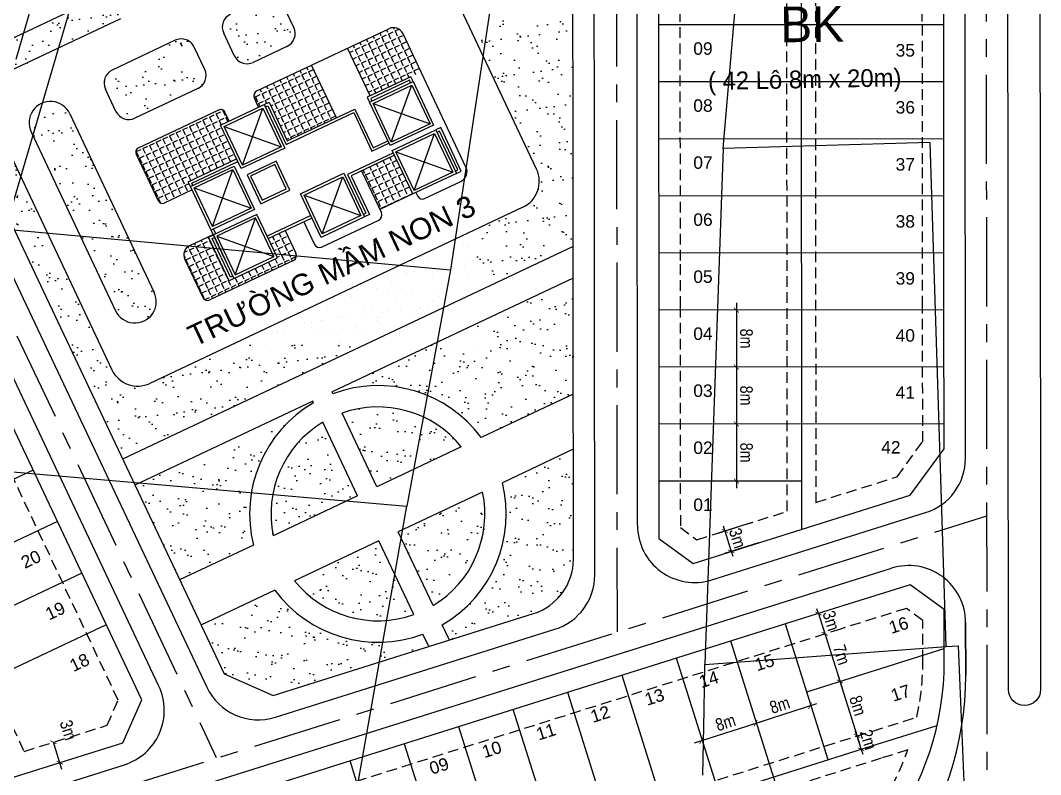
# Model space of a CAD drawing. Extents: x 597165 to 598689, y 1181586 to 1183364.
# Drawn here: x 597962.5 to 598105.5, y 1182202.1 to 1182307.9 of the extents above; entities that cross this region are included whole.
import ezdxf
from ezdxf.enums import TextEntityAlignment as Align

# ---------------------------------------------------------------- set-up
doc = ezdxf.new("R2010")
doc.units = 0
doc.header["$MEASUREMENT"] = 0
doc.linetypes.add('CENTER', pattern=[2, 1.25, -0.25, 0.25, -0.25])
doc.linetypes.add('DASHED', pattern=[0.75, 0.5, -0.25])
doc.layers.get('0').update_dxf_attribs({"linetype": 'CONTINUOUS'})
doc.layers.get('DEFPOINTS').update_dxf_attribs({"color": 8, "linetype": 'CONTINUOUS'})
for name, color, linetype in [('CGXD', 3, 'CONTINUOUS'), ('DIM-T', 7, 'CONTINUOUS'), ('DTEXT', 7, 'CONTINUOUS'), ('DTEXT-TENLO', 4, 'CONTINUOUS'), ('GT-QLO50-L', 4, 'CONTINUOUS'), ('HA-CAY-XANH-KO', 3, 'CONTINUOUS'), ('HA-SAN', 41, 'CONTINUOUS'), ('NEN-HT', 8, 'CONTINUOUS'), ('NET-02', 2, 'CONTINUOUS'), ('NET-03', 3, 'CONTINUOUS'), ('NET-LE-CO', 3, 'CONTINUOUS'), ('NET-LENGOAI', 4, 'CONTINUOUS'), ('NET-LETRONG', 5, 'CONTINUOUS'), ('NET-PLO', 2, 'CONTINUOUS'), ('NET-TIM', 2, 'CENTER'), ('TEXT-SOLO', 7, 'CONTINUOUS')]:
    doc.layers.add(name, color=color, linetype=linetype)
doc.styles.add('AVO', font='VHELVEN.TTF')
doc.styles.add('STYLE1', font='VHELVEI.TTF')
doc.styles.add('VHEL-C-R', font='VHELVCN.TTF')
doc.styles.add('VHEL-R', font='VHELVEN.TTF')
doc.styles.add('VTIMES-R', font='VAPTIMN.TTF')
doc.dimstyles.new('TL1000', dxfattribs={"dimscale": 0, "dimtxt": 2, "dimasz": 0.7, "dimexe": 1, "dimexo": 1, "dimgap": 0.5, "dimtad": 1, "dimdec": 1, "dimzin": 12, "dimtxsty": 'VHEL-C-R', "dimblk1": 'ARCHTICK', "dimblk2": 'ARCHTICK', "dimsah": 1, "dimcen": -0.09, "dimdle": 1, "dimclrd": 256, "dimclre": 256, "dimclrt": 256, "dimazin": 3, "dimtfac": 0.005, "dimtdec": 1, "dimtix": 1, "dimtmove": 0, "dimatfit": 3, "dimtolj": 1, "dimtzin": 0})
pattern_1 = [(25.2825, (598016.5582, 1182293.5138), (0.440428, -0.93247), [0.75, -0.28125]), (295.2825, (598016.5582, 1182293.5138), (-0.93247, -0.440428), [0.75, -0.28125])]
pattern_2 = [(37.26582263, (0, 0), (-0.11023521, 3.854130278), [0, -3.04, 0, -3.4, 0, -3.25]), (7.26582263, (0, 0), (3.562592942, 5.629778284), [0, -1.64, 0, -2.74, 0, -1.05]), (327.26582263, (-2.46, 0.01), (6.228277961, -0.014137947), [0, -1, 0, -3.6, 0, -4.7]), (317.26582263, (-2.46, 0.01), (6.019377384, 1.73076346), [0, -0.5, 0, -2.36, 0, -2.7])]

# ---------------------------------------------------------------- blocks, each defined once
blk = doc.blocks.new('_ARCHTICK')
at = {"color": 0, "linetype": 'BYBLOCK', "const_width": 0.15}
blk.add_lwpolyline([(-0.5, -0.5), (0.5, 0.5)], dxfattribs=at)
blk = doc.blocks.new('*D1397')
at = {"linetype": 'BYBLOCK'}
for p, q in [((598074.39, 1182224.73), (598074.18, 1182225.4)), ((598074.39, 1182224.73), (598075.29, 1182221.9)), ((598075.29, 1182221.9), (598075.5, 1182221.23)), ((598076.23, 1182222.19), (598076.24, 1182222.2))]:
    blk.add_line(p, q, dxfattribs=at)
at = {"layer": 'DEFPOINTS', "color": 0, "linetype": 'BYBLOCK'}
for p in [(598074.39, 1182224.73), (598075.27, 1182221.89), (598075.29, 1182221.9)]:
    blk.add_point(p, dxfattribs=at)
at = {"linetype": 'BYBLOCK', "xscale": 0.7, "yscale": 0.7, "zscale": 0.7}
for p, rotation in [((598074.39, 1182224.73), 287.4736130824901), ((598075.29, 1182221.9), 107.4736130824901)]:
    blk.add_blockref('_ARCHTICK', p, dxfattribs=dict(at, rotation=rotation))
at = {"linetype": 'BYBLOCK', "insert": (598076.17, 1182223.73), "char_height": 1.75, "attachment_point": 5, "rotation": 287.4736, "style": 'VHEL-C-R'}
blk.add_mtext('\\A1;3m', dxfattribs=at)
blk = doc.blocks.new('*D1396')
at = {"linetype": 'BYBLOCK'}
for p, q in [((598074.99, 1182222.85), (598077.69, 1182214.25)), ((598076.23, 1182222.19), (598076.24, 1182222.2))]:
    blk.add_line(p, q, dxfattribs=at)
at = {"layer": 'DEFPOINTS', "color": 0, "linetype": 'BYBLOCK'}
for p in [(598075.27, 1182221.89), (598077.39, 1182215.21), (598077.39, 1182215.21)]:
    blk.add_point(p, dxfattribs=at)
at = {"linetype": 'BYBLOCK', "xscale": 0.7, "yscale": 0.7, "zscale": 0.7}
for p, rotation in [((598075.29, 1182221.9), 107.4736130824901), ((598077.39, 1182215.21), 287.4736130824901)]:
    blk.add_blockref('_ARCHTICK', p, dxfattribs=dict(at, rotation=rotation))
at = {"linetype": 'BYBLOCK', "insert": (598077.65, 1182218.96), "char_height": 1.75, "attachment_point": 5, "rotation": 287.4736, "style": 'VHEL-C-R'}
blk.add_mtext('\\A1;7m', dxfattribs=at)
blk = doc.blocks.new('*D1395')
at = {"linetype": 'BYBLOCK'}
for p, q in [((598077.09, 1182216.16), (598080.09, 1182206.64)), ((598080.72, 1182207.88), (598080.74, 1182207.89))]:
    blk.add_line(p, q, dxfattribs=at)
at = {"layer": 'DEFPOINTS', "color": 0, "linetype": 'BYBLOCK'}
for p in [(598077.39, 1182215.21), (598079.77, 1182207.58), (598079.79, 1182207.59)]:
    blk.add_point(p, dxfattribs=at)
at = {"linetype": 'BYBLOCK', "xscale": 0.7, "yscale": 0.7, "zscale": 0.7}
for p, rotation in [((598077.39, 1182215.21), 107.4736130824901), ((598079.79, 1182207.59), 287.4736130824901)]:
    blk.add_blockref('_ARCHTICK', p, dxfattribs=dict(at, rotation=rotation))
at = {"linetype": 'BYBLOCK', "insert": (598079.92, 1182211.82), "char_height": 1.75, "attachment_point": 5, "rotation": 287.4736, "style": 'VHEL-C-R'}
blk.add_mtext('\\A1;8m', dxfattribs=at)
blk = doc.blocks.new('*D1394')
at = {"linetype": 'BYBLOCK'}
for p, q in [((598079.79, 1182207.59), (598079.58, 1182208.26)), ((598079.79, 1182207.59), (598080.39, 1182205.68)), ((598080.72, 1182207.88), (598080.74, 1182207.89)), ((598080.39, 1182205.68), (598080.6, 1182205.01))]:
    blk.add_line(p, q, dxfattribs=at)
at = {"layer": 'DEFPOINTS', "color": 0, "linetype": 'BYBLOCK'}
for p in [(598079.77, 1182207.58), (598080.39, 1182205.68), (598080.39, 1182205.68)]:
    blk.add_point(p, dxfattribs=at)
at = {"linetype": 'BYBLOCK', "xscale": 0.7, "yscale": 0.7, "zscale": 0.7}
for p, rotation in [((598079.79, 1182207.59), 287.4736130824901), ((598080.39, 1182205.68), 107.4736130824901)]:
    blk.add_blockref('_ARCHTICK', p, dxfattribs=dict(at, rotation=rotation))
at = {"linetype": 'BYBLOCK', "insert": (598081.4, 1182207.05), "char_height": 1.75, "attachment_point": 5, "rotation": 287.4736, "style": 'VHEL-C-R'}
blk.add_mtext('\\A1;2m', dxfattribs=at)
blk = doc.blocks.new('*D1393')
at = {"linetype": 'BYBLOCK'}
blk.add_line((598057.01, 1182206.59), (598066.53, 1182209.65), dxfattribs=at)
at = {"layer": 'DEFPOINTS', "color": 0, "linetype": 'BYBLOCK'}
for p in [(598065.58, 1182209.35), (598065.58, 1182209.35), (598057.96, 1182206.9)]:
    blk.add_point(p, dxfattribs=at)
at = {"linetype": 'BYBLOCK', "xscale": 0.7, "yscale": 0.7, "zscale": 0.7}
for p, rotation in [((598065.58, 1182209.35), 17.80141668239515), ((598057.96, 1182206.9), 197.8014166823951)]:
    blk.add_blockref('_ARCHTICK', p, dxfattribs=dict(at, rotation=rotation))
at = {"linetype": 'BYBLOCK', "insert": (598061.35, 1182209.45), "char_height": 1.75, "attachment_point": 5, "rotation": 17.8014, "style": 'VHEL-C-R'}
blk.add_mtext('\\A1;8m', dxfattribs=at)
blk = doc.blocks.new('*D1392')
at = {"linetype": 'BYBLOCK'}
blk.add_line((598064.63, 1182209.04), (598074.15, 1182212.1), dxfattribs=at)
at = {"layer": 'DEFPOINTS', "color": 0, "linetype": 'BYBLOCK'}
for p in [(598073.2, 1182211.79), (598073.2, 1182211.79), (598065.58, 1182209.35)]:
    blk.add_point(p, dxfattribs=at)
at = {"linetype": 'BYBLOCK', "xscale": 0.7, "yscale": 0.7, "zscale": 0.7}
for p, rotation in [((598073.2, 1182211.79), 17.80141668239515), ((598065.58, 1182209.35), 197.8014166823951)]:
    blk.add_blockref('_ARCHTICK', p, dxfattribs=dict(at, rotation=rotation))
at = {"linetype": 'BYBLOCK', "insert": (598068.96, 1182211.9), "char_height": 1.75, "attachment_point": 5, "rotation": 17.8014, "style": 'VHEL-C-R'}
blk.add_mtext('\\A1;8m', dxfattribs=at)
blk = doc.blocks.new('*D1317')
at = {"linetype": 'BYBLOCK'}
for p, q in [((597968.01, 1182206.97), (597968.05, 1182206.98)), ((597968.29, 1182202.87), (597967.1, 1182206.68)), ((597968.91, 1182204.11), (597968.95, 1182204.12))]:
    blk.add_line(p, q, dxfattribs=at)
at = {"layer": 'DEFPOINTS', "color": 0, "linetype": 'BYBLOCK'}
for p in [(597967.06, 1182206.67), (597967.1, 1182206.68), (597967.96, 1182203.81)]:
    blk.add_point(p, dxfattribs=at)
at = {"linetype": 'BYBLOCK', "xscale": 0.7, "yscale": 0.7, "zscale": 0.7}
for p, rotation in [((597967.1, 1182206.68), 107.4263330600264), ((597967.99, 1182203.82), 287.4263330600264)]:
    blk.add_blockref('_ARCHTICK', p, dxfattribs=dict(at, rotation=rotation))
at = {"linetype": 'BYBLOCK', "insert": (597969.19, 1182208.39), "char_height": 1.75, "attachment_point": 5, "rotation": 287.4263, "style": 'VHEL-C-R'}
blk.add_mtext('\\A1;3m', dxfattribs=at)
blk = doc.blocks.new('*D1234')
at = {"linetype": 'BYBLOCK'}
blk.add_line((598062.88, 1182268.32), (598062.89, 1182258.32), dxfattribs=at)
at = {"layer": 'DEFPOINTS', "color": 0, "linetype": 'BYBLOCK'}
for p in [(598062.88, 1182267.32), (598062.89, 1182259.32), (598062.89, 1182259.32)]:
    blk.add_point(p, dxfattribs=at)
at = {"linetype": 'BYBLOCK', "xscale": 0.7, "yscale": 0.7, "zscale": 0.7}
for p, rotation in [((598062.88, 1182267.32), 90.05370803980574), ((598062.89, 1182259.32), 270.0537080398057)]:
    blk.add_blockref('_ARCHTICK', p, dxfattribs=dict(at, rotation=rotation))
at = {"linetype": 'BYBLOCK', "insert": (598064.28, 1182263.32), "char_height": 1.75, "attachment_point": 5, "rotation": 270.0537, "style": 'VHEL-C-R'}
blk.add_mtext('\\A1;8m', dxfattribs=at)
blk = doc.blocks.new('*D1233')
at = {"linetype": 'BYBLOCK'}
blk.add_line((598062.88, 1182260.32), (598062.89, 1182250.32), dxfattribs=at)
at = {"layer": 'DEFPOINTS', "color": 0, "linetype": 'BYBLOCK'}
for p in [(598062.89, 1182259.32), (598062.89, 1182251.32), (598062.89, 1182251.32)]:
    blk.add_point(p, dxfattribs=at)
at = {"linetype": 'BYBLOCK', "xscale": 0.7, "yscale": 0.7, "zscale": 0.7}
for p, rotation in [((598062.89, 1182259.32), 90.05370803980588), ((598062.89, 1182251.32), 270.0537080398059)]:
    blk.add_blockref('_ARCHTICK', p, dxfattribs=dict(at, rotation=rotation))
at = {"linetype": 'BYBLOCK', "insert": (598064.28, 1182255.32), "char_height": 1.75, "attachment_point": 5, "rotation": 270.0537, "style": 'VHEL-C-R'}
blk.add_mtext('\\A1;8m', dxfattribs=at)
blk = doc.blocks.new('*D1232')
at = {"linetype": 'BYBLOCK'}
blk.add_line((598062.89, 1182252.32), (598062.9, 1182242.32), dxfattribs=at)
at = {"layer": 'DEFPOINTS', "color": 0, "linetype": 'BYBLOCK'}
for p in [(598062.89, 1182251.32), (598062.9, 1182243.32), (598062.9, 1182243.32)]:
    blk.add_point(p, dxfattribs=at)
at = {"linetype": 'BYBLOCK', "xscale": 0.7, "yscale": 0.7, "zscale": 0.7}
for p, rotation in [((598062.89, 1182251.32), 90.05370803980588), ((598062.9, 1182243.32), 270.0537080398059)]:
    blk.add_blockref('_ARCHTICK', p, dxfattribs=dict(at, rotation=rotation))
at = {"linetype": 'BYBLOCK', "insert": (598064.29, 1182247.32), "char_height": 1.75, "attachment_point": 5, "rotation": 270.0537, "style": 'VHEL-C-R'}
blk.add_mtext('\\A1;8m', dxfattribs=at)
blk = doc.blocks.new('*D1158')
at = {"linetype": 'BYBLOCK'}
for p, q in [((598065.08, 1182237.53), (598060.31, 1182236.02)), ((598061.26, 1182236.33), (598061.05, 1182236.99)), ((598061.26, 1182236.33), (598062.16, 1182233.46)), ((598065.98, 1182234.66), (598061.21, 1182233.16)), ((598062.16, 1182233.46), (598062.37, 1182232.8))]:
    blk.add_line(p, q, dxfattribs=at)
at = {"layer": 'DEFPOINTS', "color": 0, "linetype": 'BYBLOCK'}
for p in [(598066.03, 1182237.83), (598066.93, 1182234.96), (598062.16, 1182233.46)]:
    blk.add_point(p, dxfattribs=at)
at = {"linetype": 'BYBLOCK', "xscale": 0.7, "yscale": 0.7, "zscale": 0.7}
for p, rotation in [((598061.26, 1182236.33), 287.4736130798198), ((598062.16, 1182233.46), 107.4736130798198)]:
    blk.add_blockref('_ARCHTICK', p, dxfattribs=dict(at, rotation=rotation))
at = {"linetype": 'BYBLOCK', "insert": (598063.04, 1182235.31), "char_height": 1.75, "attachment_point": 5, "rotation": 287.4736, "style": 'VHEL-C-R'}
blk.add_mtext('\\A1;3m', dxfattribs=at)

msp = doc.modelspace()

# ---------------------------------------------------------------- hatches: boundary and pattern name
at = {"layer": 'HA-CAY-XANH-KO'}
h = msp.add_hatch(dxfattribs=at)
h.set_pattern_fill('AR-SAND', color=256, scale=2, angle=359.765823, style=0)
h.set_pattern_definition(pattern_2)
h.paths.add_polyline_path([(597953.3195, 1182296.1102), (597976.809, 1182246.3785), (598039.9838, 1182276.2175), (598039.968, 1182293.7557), (598039.95, 1182313.7182), (598039.932, 1182333.7557), (598039.9286, 1182337.5453), (598035.403, 1182340.4099), (597992.8685, 1182320.3199), (597994.5768, 1182316.703), (598016.0672, 1182326.8534), (598018.6297, 1182321.4282), (598012.4589, 1182318.5136, 0.41421356), (598011.5047, 1182315.851), (598012.9859, 1182312.715, 0.41421356), (598015.6485, 1182311.7607), (598021.8192, 1182314.6753), (598034.8588, 1182287.0681, -0.41421356), (598032.9503, 1182281.7429), (597980.626, 1182257.0289, -0.41421356), (597975.3009, 1182258.9374), (597958.2176, 1182295.1059, -0.41421356), (597960.1261, 1182300.4311), (597976.4926, 1182308.1614), (597974.7843, 1182311.7782), (597955.7051, 1182302.7667)])
h.paths.add_polyline_path([(598037.5308, 1182324.3653, -0.00568724), (598037.4496, 1182324.3071, -175.83234199)], flags=16)
h.paths.add_polyline_path([(598032.5626, 1182325.6392), (598032.5626, 1182330.2823), (598037.2056, 1182330.2823), (598037.2056, 1182325.6392)], flags=0)
h = msp.add_hatch(dxfattribs=at)
h.set_pattern_fill('AR-SAND', color=256, scale=2, angle=359.765823, style=0)
h.set_pattern_definition(pattern_2)
h.paths.add_polyline_path([(597975.3476, 1182300.985, 0.41421356), (597974.3933, 1182298.3224), (597975.8745, 1182295.1863, 0.41421356), (597978.5371, 1182294.2321), (597987.368, 1182298.4031, 0.41421356), (597988.3222, 1182301.0657), (597986.841, 1182304.2017, 0.41421356), (597984.1784, 1182305.156)])
h.paths.add_polyline_path([(597991.9306, 1182308.8175, 0.41421356), (597990.9763, 1182306.1549), (597992.4575, 1182303.0189, 0.41421356), (597995.1201, 1182302.0646), (597999.8564, 1182304.3017, 0.41421356), (598000.8107, 1182306.9643), (597999.3294, 1182310.1003, 0.41421356), (597996.6669, 1182311.0546)])
h = msp.add_hatch(dxfattribs=at)
h.set_pattern_fill('AR-SAND', color=256, scale=2, angle=359.765823, style=0)
h.set_pattern_definition(pattern_2)
h.paths.add_polyline_path([(597981.2385, 1182269.7811, -1), (597975.8132, 1182267.2186), (597963.9698, 1182292.2932, -0.00000583), (597963.9698, 1182292.2932, -0.99998391), (597969.3951, 1182294.8557)])
h = msp.add_hatch(dxfattribs=at)
h.set_pattern_fill('AR-SAND', color=256, scale=2, angle=359.765823, style=0)
h.set_pattern_definition([(242.5483, (597971.2955, 1182505.2794), (1.745706, -3.437875), [0, -3.04, 0, -3.4, 0, -3.25]), (212.5483, (597971.2955, 1182505.2794), (-0.81697, -6.61204), [0, -1.64, 0, -2.74, 0, -1.05]), (172.5483, (597973.524, 1182506.321), (-5.637727, -2.6472), [0, -1, 0, -3.6, 0, -4.7]), (162.5483, (597973.524, 1182506.321), (-4.70362, -4.13575), [0, -0.5, 0, -2.36, 0, -2.7])])
h.paths.add_polyline_path([(597984.8012, 1182229.4576), (597995.1511, 1182234.3461, -0.33463189), (598003.594, 1182254.3007), (598003.4761, 1182254.5503), (597978.5173, 1182242.7617)])
h.paths.add_polyline_path([(598027.0815, 1182249.4276), (598040.0026, 1182255.5306), (598039.9916, 1182267.7738), (598039.9878, 1182271.7957), (598006.1888, 1182255.8316), (598006.3067, 1182255.5819, -0.33463189)])
h.paths.add_polyline_path([(598012.4726, 1182242.5275), (598024.3051, 1182248.1162, 0.31898413), (598007.5933, 1182252.8579)])
h.paths.add_polyline_path([(597997.9275, 1182235.6574), (598009.76, 1182241.2462), (598004.8807, 1182251.5767, 0.31898413)])
h.paths.add_polyline_path([(598017.6289, 1182224.5863), (598012.7496, 1182234.9167), (598000.9171, 1182229.328, 0.31898413)])
h.paths.add_polyline_path([(598020.3415, 1182225.8675, 0.31898413), (598027.2947, 1182241.7867), (598015.4622, 1182236.198)])
h.paths.add_polyline_path([(598021.6282, 1182223.1435), (598022.6316, 1182221.019), (598034.4256, 1182224.7317, 0.32771023), (598040.0235, 1182232.3698), (598040.0096, 1182247.7923), (598030.0711, 1182243.0981, -0.33463189)])
h.paths.add_polyline_path([(597991.0323, 1182216.2651), (597997.937, 1182213.2454), (598019.7432, 1182220.1098), (598018.9155, 1182221.8623, -0.33463189), (597998.1407, 1182228.0166), (597987.7908, 1182223.1281)])
at = {"layer": 'HA-SAN', "ltscale": 0.5}
h = msp.add_hatch(dxfattribs=at)
h.set_pattern_fill('ANGLE,_O', color=256, scale=3.75, angle=25.282518)
h.set_pattern_definition(pattern_1)
h.paths.add_polyline_path([(598017.5104, 1182283.5954), (598012.8811, 1182281.4089), (598010.3186, 1182286.8341), (598014.9479, 1182289.0207)])
h.paths.add_polyline_path([(598014.128, 1182306.7847, -0.41421356), (598016.1249, 1182306.069), (598018.6501, 1182300.7227), (598017.2076, 1182300.0414), (598011.5207, 1182297.3553), (598008.355, 1182304.0579)])
h = msp.add_hatch(dxfattribs=at)
h.set_pattern_fill('ANGLE,_O', color=256, scale=3.75, angle=25.282518)
h.set_pattern_definition(pattern_1)
h.paths.add_polyline_path([(597999.8958, 1182291.0351), (597997.3333, 1182296.4604), (597996.6551, 1182296.1401), (597995.8796, 1182295.7738), (597995.2763, 1182297.0511, -0.41421356), (597995.6341, 1182298.0496), (598003.3091, 1182301.6746), (598006.7952, 1182294.2939)])
h = msp.add_hatch(dxfattribs=at)
h.set_pattern_fill('ANGLE,_O', color=256, scale=3.75, angle=25.282518)
h.set_pattern_definition([(25.2825, (598006.2357, 1182282.0026), (0.44043, -0.93247), [0.75, -0.28125]), (295.2825, (598006.2357, 1182282.0026), (-0.93247, -0.44043), [0.75, -0.28125])])
h.paths.add_polyline_path([(597986.0123, 1182285.3071), (597986.3326, 1182284.6289), (597986.551, 1182284.1666), (597982.62, 1182282.3099, -0.41958292), (597981.8166, 1182282.6061, 0.00457435), (597981.8212, 1182282.5961), (597978.6933, 1182289.2185, -0.41421356), (597978.9796, 1182290.0173), (597990.3422, 1182295.3842, -0.41958292), (597991.1456, 1182295.0879, 0.00457435), (597991.141, 1182295.0979), (597991.7443, 1182293.8206), (597990.5517, 1182293.2573), (597992.7939, 1182288.5102)])
h = msp.add_hatch(dxfattribs=at)
h.set_pattern_fill('ANGLE,_O', color=256, scale=3.75, angle=25.282518)
h.set_pattern_definition(pattern_1)
h.paths.add_polyline_path([(597985.5322, 1182274.388, -0.28902898), (597985.7261, 1182275.9767, -0.11179993), (597986.2479, 1182276.3849), (597989.5007, 1182277.9213), (597989.5357, 1182277.8473), (597988.8575, 1182277.527), (597991.7403, 1182271.4236), (597992.4185, 1182271.7439), (597998.5219, 1182274.6267), (597997.2407, 1182277.3393), (597999.6091, 1182278.458), (598001.112, 1182275.2759, -0.28902898), (598001.0151, 1182274.4816, -0.11179993), (598000.7542, 1182274.2774), (597989.0296, 1182268.7396, -0.41421356), (597988.0311, 1182269.0974)])

# ---------------------------------------------------------------- linework, layer by layer
at = {"layer": 'CGXD', "linetype": 'DASHED', "ltscale": 3}
msp.add_line((598086.8977, 1182205.6281), (598086.8977, 1182205.6281), dxfattribs=at)
for points in [[(598088.8835, 1182387.8179), (598088.8628, 1182407.739), (598088.855, 1182417.9276), (598087.1182, 1182419.0271), (598073.8608, 1182412.7653), (598074.0164, 1182240.3397), (598085.4062, 1182243.9252), (598089.0087, 1182248.8406), (598088.9916, 1182267.818), (598088.9736, 1182287.8179), (598088.9556, 1182307.7804), (598088.9376, 1182327.8179), (598088.9195, 1182347.8179), (598088.9015, 1182367.8179)], [(598069.8837, 1182387.3271), (598054.8837, 1182387.313), (598054.932, 1182333.7692), (598054.95, 1182313.7317), (598054.968, 1182293.7692), (598054.986, 1182273.7678), (598054.9916, 1182267.7874), (598055.0195, 1182236.7938), (598057.3428, 1182235.091), (598070.0175, 1182239.0809)], [(597923.9543, 1182323.1599), (597910.3911, 1182316.7536), (597962.991, 1182205.3897), (597974.643, 1182209.0577), (597976.1837, 1182212.5804)]]:
    msp.add_lwpolyline(points, close=True, dxfattribs=at)
for points in [[(598081.9962, 1182208.2553), (598088.1937, 1182210.2062, 0.05337348), (598089.0363, 1182218.1449), (598089.0313, 1182223.7742), (598086.7202, 1182225.468), (598077.4922, 1182222.5631), (598010.7054, 1182201.5391), (597977.2918, 1182191.0208), (597955.2472, 1182184.0813), (597953.7066, 1182180.5586), (597958.9237, 1182169.513), (597981.7958, 1182176.7129), (598015.2094, 1182187.2313)], [(598086.9081, 1182205.608), (598083.1973, 1182204.4398), (598016.4104, 1182183.4159), (597982.9969, 1182172.8975), (597960.648, 1182165.8623), (597965.6161, 1182155.344), (597970.4602, 1182153.2254), (597987.5009, 1182158.5897), (598020.9144, 1182169.108), (598062.7964, 1182182.2922, 0.23606798)]]:
    msp.add_lwpolyline(points, format="xyb", close=True, dxfattribs=at)
at = {"layer": 'GT-QLO50-L'}
msp.add_lwpolyline([(598105.4375, 1182327.8328), (598105.4556, 1182307.7953), (598105.4736, 1182287.8328), (598105.4916, 1182267.8328), (598105.5096, 1182247.8328), (598105.5276, 1182227.8328), (598105.54, 1182214.0825, -0.41421356), (598103.292, 1182211.8305), (598103.292, 1182211.8305, -0.41421356), (598101.04, 1182214.0785), (598101.0276, 1182227.8288), (598101.0096, 1182247.8288), (598100.9916, 1182267.8288), (598100.9736, 1182287.8288), (598100.9556, 1182307.7912), (598100.9375, 1182327.8287)], format="xyb", dxfattribs=at)
at = {"layer": 'HA-CAY-XANH-KO'}
for p, q in [((598039.9878, 1182271.7957), (598006.1888, 1182255.8316)), ((598006.3067, 1182255.5819), (598006.1888, 1182255.8316)), ((598040.0026, 1182255.5306), (598027.0815, 1182249.4276)), ((598003.4761, 1182254.5503), (597978.5173, 1182242.7617)), ((598003.594, 1182254.3007), (598003.4761, 1182254.5503)), ((598012.4726, 1182242.5275), (598007.5933, 1182252.8579)), ((598009.76, 1182241.2462), (598004.8807, 1182251.5767)), ((598024.3051, 1182248.1162), (598012.4726, 1182242.5275)), ((598040.0096, 1182247.7923), (598030.0711, 1182243.0981)), ((598009.76, 1182241.2462), (597997.9275, 1182235.6574)), ((598027.2947, 1182241.7867), (598015.4622, 1182236.198)), ((598020.3415, 1182225.8675), (598015.4622, 1182236.198)), ((597995.1511, 1182234.3461), (597984.8012, 1182229.4576)), ((598012.7496, 1182234.9167), (598000.9171, 1182229.328)), ((598017.6289, 1182224.5863), (598012.7496, 1182234.9167)), ((597998.1407, 1182228.0166), (597987.7908, 1182223.1281)), ((598022.6316, 1182221.019), (598021.6282, 1182223.1435)), ((598019.7432, 1182220.1098), (598018.9155, 1182221.8623))]:
    msp.add_line(p, q, dxfattribs=at)
for radius, start, end in [(18, 36.494789, 110.502325), (18, 120.062709, 194.070246), (15, 38.775916, 109.543347), (15, 121.021688, 191.789118), (18, 300.062709, 14.070246), (15, 301.021688, 11.789118), (15, 218.775916, 289.543347), (18, 216.494789, 290.502325)]:
    msp.add_arc((598012.6111, 1182238.7221), radius, start, end, dxfattribs=at)
at = {"layer": 'NEN-HT', "linetype": 'CONTINUOUS'}
for p, q in [((597960.37, 1182278.64), (598001.6, 1182419.2)), ((597970.35, 1182331.59), (597961.81, 1182302.47)), ((598061.03, 1182289.98), (598063.37, 1182317.23)), ((598029.2, 1182315.33), (598022.78, 1182272.94)), ((598061.03, 1182289.98), (598058.47, 1182217.59)), ((598090.06, 1182290.8), (598061.03, 1182289.98)), ((598092.32, 1182220.11), (598090.06, 1182290.8)), ((597960.37, 1182278.64), (598022.78, 1182272.94)), ((598022.78, 1182272.94), (598016.66, 1182239.78)), ((597951.28, 1182245.52), (598016.66, 1182239.78)), ((598004.5, 1182170.89), (598016.66, 1182239.78)), ((598058.47, 1182217.59), (598092.32, 1182220.11)), ((598092.32, 1182220.11), (598093.98, 1182220.23)), ((598093.98, 1182220.23), (598095.42, 1182186.36)), ((598058.38, 1182211.23), (598058.47, 1182217.59)), ((598058.19, 1182202.08), (598058.38, 1182211.23))]:
    msp.add_line(p, q, dxfattribs=at)
at = {"layer": 'NET-02', "ltscale": 0.5}
for p, q in [((598014.4862, 1182290.8762), (598017.349, 1182298.864)), ((598011.9237, 1182296.3015), (598019.9115, 1182293.4387)), ((598017.6893, 1182284.0946), (598020.5521, 1182292.0824)), ((598015.1268, 1182289.5199), (598023.1146, 1182286.6571))]:
    msp.add_line(p, q, dxfattribs=at)
at = {"layer": 'NET-02'}
for p, q in [((597993.6134, 1182287.6531), (597996.4762, 1182295.6409)), ((597991.0509, 1182293.0784), (597999.0387, 1182290.2156)), ((597989.3943, 1182279.0247), (597992.2571, 1182287.0125)), ((598004.8043, 1182278.0087), (598007.6671, 1182285.9965)), ((597986.8318, 1182284.45), (597994.8196, 1182281.5872)), ((598002.2418, 1182283.434), (598010.2296, 1182280.5712)), ((597992.5974, 1182272.2431), (597995.4602, 1182280.2309)), ((597990.0349, 1182277.6684), (597998.0227, 1182274.8056))]:
    msp.add_line(p, q, dxfattribs=at)
at = {"layer": 'NET-02', "ltscale": 0.5}
for points in [[(598017.5279, 1182299.3632), (598017.2076, 1182300.0414), (598011.1042, 1182297.1586), (598011.4245, 1182296.4804)], [(597996.6551, 1182296.1401), (597997.3333, 1182296.4604), (597999.8958, 1182291.0351), (598009.39, 1182295.5195), (598011.9525, 1182290.0942), (598013.987, 1182291.0551)], [(598023.6139, 1182286.4782), (598024.292, 1182286.7985), (598021.4092, 1182292.9019), (598020.731, 1182292.5816)], [(597986.3326, 1182284.6289), (597986.0123, 1182285.3071), (597992.7939, 1182288.5102)], [(598014.9479, 1182289.0207), (598008.8445, 1182286.1379), (598011.407, 1182280.7126), (598010.7288, 1182280.3923)], [(598003.3441, 1182280.2221), (597997.2407, 1182277.3393)], [(597991.1373, 1182274.4565), (597989.2154, 1182278.5255)], [(597992.4185, 1182271.7439), (597991.7403, 1182271.4236), (597988.8575, 1182277.527), (597989.5357, 1182277.8473)]]:
    msp.add_lwpolyline(points, dxfattribs=at)
for points in [[(598017.5279, 1182299.3632), (598020.4107, 1182293.2598), (598014.3073, 1182290.377), (598011.4245, 1182296.4804)], [(597996.6551, 1182296.1401), (597999.5379, 1182290.0367), (597993.4345, 1182287.1539), (597990.5517, 1182293.2573)], [(598020.731, 1182292.5816), (598023.6139, 1182286.4782), (598017.5104, 1182283.5954), (598014.6276, 1182289.6988)], [(597992.436, 1182287.5117), (597995.3188, 1182281.4083), (597989.2154, 1182278.5255), (597986.3326, 1182284.6289)], [(597994.7533, 1182286.1178), (597996.3548, 1182282.7271), (597999.7456, 1182284.3286), (597998.1441, 1182287.7194)], [(598007.846, 1182286.4957), (598010.7288, 1182280.3923), (598004.6254, 1182277.5095), (598001.7426, 1182283.6129)], [(597998.5219, 1182274.6267), (597995.6391, 1182280.7301), (597989.5357, 1182277.8473), (597992.4185, 1182271.7439)]]:
    msp.add_lwpolyline(points, close=True, dxfattribs=at)
at = {"layer": 'NET-03', "ltscale": 0.5}
for points in [[(598017.1889, 1182299.2031), (598017.0287, 1182299.5422), (598011.6034, 1182296.9797), (598011.7636, 1182296.6406)], [(597996.8153, 1182295.801), (597997.1544, 1182295.9612), (597999.7169, 1182290.5359), (598009.2111, 1182295.0203), (598011.7736, 1182289.595), (598014.1471, 1182290.7161)], [(598023.4537, 1182286.8173), (598023.7928, 1182286.9774), (598021.2303, 1182292.4027), (598020.8912, 1182292.2426)], [(598014.7878, 1182289.3598), (598008.3453, 1182286.3168), (598010.9077, 1182280.8915), (598010.5687, 1182280.7314)], [(597986.6717, 1182284.7891), (597986.5115, 1182285.1281), (597992.954, 1182288.1711)], [(598003.184, 1182280.5612), (597997.0805, 1182277.6784)], [(597989.8748, 1182278.0075), (597989.5545, 1182278.6856)], [(597992.2584, 1182272.0829), (597991.9193, 1182271.9228), (597989.3568, 1182277.3481), (597989.6959, 1182277.5082)]]:
    msp.add_lwpolyline(points, dxfattribs=at)
for points in [[(598017.349, 1182298.864), (598019.9115, 1182293.4387), (598014.4862, 1182290.8762), (598011.9237, 1182296.3015)], [(597996.4762, 1182295.6409), (597999.0387, 1182290.2156), (597993.6134, 1182287.6531), (597991.0509, 1182293.0784)], [(598020.5521, 1182292.0824), (598023.1146, 1182286.6571), (598017.6893, 1182284.0946), (598015.1268, 1182289.5199)], [(597992.2571, 1182287.0125), (597994.8196, 1182281.5872), (597989.3943, 1182279.0247), (597986.8318, 1182284.45)], [(597994.254, 1182286.2968), (597996.1759, 1182282.2278), (598000.2449, 1182284.1497), (597998.323, 1182288.2186)], [(598007.6671, 1182285.9965), (598010.2296, 1182280.5712), (598004.8043, 1182278.0087), (598002.2418, 1182283.434)], [(597998.0227, 1182274.8056), (597995.4602, 1182280.2309), (597990.0349, 1182277.6684), (597992.5974, 1182272.2431)]]:
    msp.add_lwpolyline(points, close=True, dxfattribs=at)
at = {"layer": 'NET-LE-CO'}
for p, q in [((598034.8588, 1182287.0681), (598021.8192, 1182314.6753)), ((598000.8107, 1182306.9643), (597999.3294, 1182310.1003)), ((597976.4926, 1182308.1614), (597960.1261, 1182300.4311)), ((597992.4575, 1182303.0189), (597990.9763, 1182306.1549)), ((597995.6341, 1182298.0496), (598014.128, 1182306.7847)), ((598024.9578, 1182287.3683), (598016.1249, 1182306.069)), ((597984.1784, 1182305.156), (597975.3476, 1182300.985)), ((597988.3222, 1182301.0657), (597986.841, 1182304.2017)), ((597999.8564, 1182304.3017), (597995.1201, 1182302.0646)), ((598011.5207, 1182297.3553), (598008.355, 1182304.0579)), ((598006.7952, 1182294.2939), (598003.3091, 1182301.6746)), ((597975.8745, 1182295.1863), (597974.3933, 1182298.3224)), ((597987.368, 1182298.4031), (597978.5371, 1182294.2321)), ((597995.8796, 1182295.7738), (597995.2763, 1182297.0511)), ((597958.2176, 1182295.1059), (597975.3009, 1182258.9374)), ((597969.3951, 1182294.8556), (597981.2385, 1182269.7811)), ((597990.3422, 1182295.3842), (597978.9796, 1182290.0173)), ((597991.7443, 1182293.8206), (597991.141, 1182295.0979)), ((597963.9698, 1182292.2932), (597975.8132, 1182267.2186)), ((597981.8212, 1182282.5961), (597978.6933, 1182289.2185)), ((598010.3186, 1182286.8341), (598013.1028, 1182280.9394)), ((597986.551, 1182284.1666), (597982.62, 1182282.3099)), ((598019.1472, 1182282.9649), (598024.2421, 1182285.3713)), ((598017.5104, 1182283.5954), (598012.8811, 1182281.4089)), ((598017.927, 1182283.7921), (598018.1487, 1182283.3227)), ((598032.9503, 1182281.7429), (597980.626, 1182257.0289)), ((598004.705, 1182276.1435), (598012.745, 1182279.941)), ((597999.6091, 1182278.458), (598001.112, 1182275.2759)), ((598002.2036, 1182279.6834), (598003.7065, 1182276.5013)), ((597986.2479, 1182276.3849), (597989.5007, 1182277.9213)), ((597985.5322, 1182274.388), (597988.0311, 1182269.0974)), ((598000.7542, 1182274.2774), (597989.0296, 1182268.7396))]:
    msp.add_line(p, q, dxfattribs=at)
for centre, radius, start, end in [((597992.7847, 1182307.0091), 2, 115.282517, 205.282517), ((597999.0022, 1182306.1101), 2, 295.282517, 25.282517), ((598014.7686, 1182305.4284), 1.5, 25.282517, 115.282517), ((597985.0326, 1182303.3475), 2, 25.282517, 115.282517), ((597994.2659, 1182303.8731), 2, 205.282517, 295.282517), ((597976.2017, 1182299.1765), 2, 115.282517, 205.282517), ((597986.5138, 1182300.2115), 2, 295.282517, 25.282517), ((597995.9544, 1182297.3714), 0.75, 115.282517, 205.282517), ((597966.6825, 1182293.5744), 3, 25.281625, 205.282517), ((597977.683, 1182296.0405), 2, 205.282517, 295.282517), ((597990.5984, 1182294.8416), 0.6, 25.282517, 115.282517), ((597979.2358, 1182289.4748), 0.6, 115.282517, 205.282517), ((598023.6014, 1182286.7276), 1.5, 295.282517, 25.282517), ((598031.242, 1182285.3597), 4, 295.282517, 25.282517), ((598018.8269, 1182283.643), 0.75, 205.282517, 295.282517), ((597982.3637, 1182282.8524), 0.6, 205.282517, 295.282517), ((598012.4247, 1182280.6191), 0.75, 295.282517, 25.282517), ((597986.8885, 1182275.0286), 1.5, 115.282517, 205.282517), ((598004.3847, 1182276.8216), 0.75, 205.282517, 295.282517), ((598000.4339, 1182274.9556), 0.75, 295.282517, 25.282517), ((597978.5258, 1182268.4998), 3, 205.282517, 25.283192), ((597988.7092, 1182269.4177), 0.75, 205.282517, 295.282517), ((597978.9177, 1182260.6457), 4, 205.282517, 295.282517)]:
    msp.add_arc(centre, radius, start, end, dxfattribs=at)
at = {"layer": 'NET-LENGOAI', "ltscale": 20}
for p, q in [((597981.8787, 1182214.5718), (597921.692, 1182341.9982)), ((598094.9556, 1182307.7858), (598094.9376, 1182327.8233)), ((598042.968, 1182293.7584), (598042.95, 1182313.7209)), ((598048.968, 1182293.7638), (598048.95, 1182313.7263)), ((598094.9736, 1182287.8234), (598094.9556, 1182307.7858)), ((597950.6068, 1182294.829), (597988.5925, 1182214.4061)), ((598042.986, 1182273.7566), (598042.968, 1182293.7584)), ((598048.986, 1182273.7623), (598048.968, 1182293.7638)), ((598094.9916, 1182267.8234), (598094.9736, 1182287.8234)), ((598042.9916, 1182267.7765), (598042.986, 1182273.7566)), ((598048.9916, 1182267.7819), (598048.986, 1182273.7623)), ((598043.0255, 1182230.1696), (598042.9916, 1182267.7765)), ((598049.0193, 1182237.0787), (598048.9916, 1182267.7819)), ((598095.0096, 1182247.8234), (598094.9916, 1182267.8234)), ((598095.0108, 1182246.5342), (598095.0096, 1182247.8234)), ((598059.4214, 1182229.4551), (598089.4129, 1182238.8962)), ((598075.6906, 1182228.2862), (598084.6294, 1182231.1001)), ((598008.9038, 1182207.2622), (598075.6906, 1182228.2862)), ((598095.0382, 1182216.1091), (598095.0315, 1182223.4951)), ((598095.0315, 1182223.4765), (598095.0382, 1182216.1091)), ((597998.2284, 1182210.192), (598037.4276, 1182222.5316)), ((597975.4902, 1182196.7439), (598008.9038, 1182207.2622)), ((597947.159, 1182194.1157), (597977.0471, 1182203.5243))]:
    msp.add_line(p, q, dxfattribs=at)
for centre, radius, start, end in [((598087.0108, 1182246.527), 8, 287.473613, 0.051611), ((598057.0193, 1182237.0859), 8, 180.051611, 287.473613), ((598087.0315, 1182223.4693), 8, 0.051611, 107.473613), ((598035.0255, 1182230.1624), 8, 287.473613, 0.051611), ((598050.0382, 1182216.0686), 45, 287.426442, 0.051611), ((597974.645, 1182211.1551), 8, 287.473613, 25.282517), ((597995.8262, 1182217.8228), 8, 205.282517, 287.473613)]:
    msp.add_arc(centre, radius, start, end, dxfattribs=at)
at = {"layer": 'NET-LETRONG'}
for p, q in [((598035.403, 1182340.4099), (597955.7051, 1182302.7667)), ((597979.4789, 1182212.6282), (597920.2607, 1182338.0043)), ((598039.968, 1182293.7557), (598039.95, 1182313.7182)), ((597953.3195, 1182296.1102), (597991.0323, 1182216.2651)), ((598039.986, 1182273.7538), (598039.968, 1182293.7557)), ((598039.9838, 1182276.2175), (597976.809, 1182246.3785)), ((598039.9916, 1182267.7738), (598039.986, 1182273.7538)), ((598040.0235, 1182232.3698), (598039.9916, 1182267.7738)), ((598087.2561, 1182228.7818), (598076.5914, 1182225.4247)), ((598092.0299, 1182225.2832), (598087.2561, 1182228.7818)), ((597997.937, 1182213.2454), (598034.4256, 1182224.7317)), ((598076.5914, 1182225.4247), (598009.8046, 1182204.4007)), ((598092.0364, 1182218.0982), (598092.0299, 1182225.2832)), ((597991.0323, 1182216.2651), (597997.937, 1182213.2454)), ((597976.845, 1182206.6058), (597979.4789, 1182212.6282)), ((597947.8722, 1182197.4854), (597976.845, 1182206.6058)), ((598009.8046, 1182204.4007), (597976.391, 1182193.8823))]:
    msp.add_line(p, q, dxfattribs=at)
msp.add_lwpolyline([(598051.932, 1182333.7665), (598051.95, 1182313.729), (598051.968, 1182293.7665), (598051.986, 1182273.7651), (598051.9916, 1182267.7846), (598052.0209, 1182235.272), (598056.7947, 1182231.7733), (598087.2448, 1182241.3588), (598092.0096, 1182247.8601), (598091.9916, 1182267.8207), (598091.9736, 1182287.8207), (598091.9556, 1182307.7831), (598091.9376, 1182327.8206), (598091.9195, 1182347.8206), (598091.9015, 1182367.8206), (598091.8835, 1182387.8206), (598091.8628, 1182407.7421), (598091.8538, 1182419.5798), (598087.3289, 1182422.4444), (598056.3882, 1182407.8304), (598051.8717, 1182400.695)], close=True, dxfattribs=at)
for centre, radius in [((598032.0235, 1182232.3626), 8), ((598051.5364, 1182218.0617), 40.5)]:
    msp.add_arc(centre, radius, 287.473613, 0.051611, dxfattribs=at)
at = {"layer": 'NET-PLO'}
for p, q in [((598071.8586, 1182415.1374), (598072.0198, 1182236.5661)), ((598091.9558, 1182307.3477), (598051.9558, 1182307.3102)), ((598091.963, 1182299.3477), (598051.963, 1182299.3102)), ((598091.9702, 1182291.3477), (598051.9702, 1182291.3102)), ((598091.9774, 1182283.3477), (598051.9774, 1182283.3102)), ((598091.9846, 1182275.3477), (598051.9846, 1182275.3102)), ((598091.992, 1182267.3477), (598051.992, 1182267.3102)), ((598091.9992, 1182259.3477), (598051.9992, 1182259.3102)), ((598092.0064, 1182251.3477), (598052.0065, 1182251.3102)), ((597964.2501, 1182244.8704), (597928.0816, 1182227.7871)), ((598072.1229, 1182243.3291), (598052.0137, 1182243.3102)), ((597967.6668, 1182237.6367), (597931.4983, 1182220.5534)), ((597971.0834, 1182230.403), (597934.9149, 1182213.3197)), ((597974.5001, 1182223.1693), (597938.3316, 1182206.086)), ((598075.7454, 1182204.2238), (598069.7495, 1182223.2709)), ((598073.6775, 1182184.1498), (598062.1187, 1182220.8688)), ((598072.7474, 1182213.7474), (598092.0348, 1182219.8189)), ((598066.4665, 1182180.4141), (598054.4878, 1182218.4666)), ((598058.8894, 1182177.8412), (598046.857, 1182216.0645)), ((598051.2566, 1182175.4453), (598039.2261, 1182213.6624)), ((598043.6238, 1182173.0495), (598031.5953, 1182211.2602)), ((598035.9909, 1182170.6536), (598023.9645, 1182208.8581)), ((598091.0086, 1182208.9956), (598082.5967, 1182206.3476)), ((598082.5967, 1182206.3476), (598015.8099, 1182185.3236)), ((598028.3581, 1182168.2578), (598016.3475, 1182206.412)), ((598020.7253, 1182165.8619), (598008.7028, 1182204.0538))]:
    msp.add_line(p, q, dxfattribs=at)
at = {"layer": 'NET-TIM', "ltscale": 10}
for p, q in [((598045.963, 1182413.9656), (598046.1427, 1182222.1826)), ((597919.2797, 1182354.13), (597989.9349, 1182204.5396)), ((597899.9492, 1182176.1093), (598098.018, 1182238.4599))]:
    msp.add_line(p, q, dxfattribs=at)
msp.add_lwpolyline([(598098.0637, 1182187.8261), (598098.0276, 1182227.8261), (598098.0096, 1182247.8261), (598097.9916, 1182267.8261), (598097.9736, 1182287.8261), (598097.9556, 1182307.7885), (598097.9375, 1182327.826), (598097.9195, 1182347.826), (598097.9015, 1182367.826), (598097.8835, 1182387.826), (598097.8628, 1182407.7484), (598097.8475, 1182427.8287), (598097.8295, 1182447.826), (598097.8114, 1182467.826)], dxfattribs=at)

# ---------------------------------------------------------------- texts
at = {"layer": 'DTEXT', "style": 'VHEL-R'}
msp.add_text('TRÖÔØNG MAÀM NON 3', height=3, rotation=25.282517, dxfattribs=at).set_placement((597986.8784, 1182262.0969))
at = {"layer": 'DTEXT-TENLO', "style": 'VTIMES-R'}
for s, height, rotation, p in [('BK', 5, 0.739214, (598073.5245, 1182304.9248)), ('( 42 Loâ 8m x 20m)', 2.5, 1.088418, (598072.4826, 1182298.4451))]:
    msp.add_text(s, height=height, rotation=rotation, dxfattribs=at).set_placement(p, align=Align.CENTER)
at = {"layer": 'TEXT-SOLO', "color": 3, "style": 'STYLE1'}
for s, p in [('09', (598058.1914, 1182303.1275)), ('35', (598086.566, 1182302.877)), ('08', (598058.1914, 1182295.1275)), ('36', (598086.566, 1182294.877)), ('07', (598058.1914, 1182287.1275)), ('37', (598086.566, 1182286.877)), ('06', (598058.1914, 1182279.1275)), ('38', (598086.566, 1182278.877)), ('05', (598058.1914, 1182271.1275)), ('39', (598086.566, 1182270.877)), ('04', (598058.1914, 1182263.1275)), ('40', (598086.566, 1182262.877)), ('03', (598058.1914, 1182255.1275)), ('41', (598086.566, 1182254.877)), ('02', (598058.1914, 1182247.1275)), ('42', (598084.5425, 1182247.188)), ('01', (598058.1914, 1182239.1275))]:
    msp.add_text(s, height=1.75, dxfattribs=at).set_placement(p, align=Align.CENTER)
at = {"layer": 'TEXT-SOLO', "color": 3, "style": 'AVO'}
for s, rotation, p in [('20', 25.282517, (597964.3211, 1182231.5724)), ('19', 25.282517, (597967.7245, 1182224.3324)), ('16', 17.801417, (598085.9013, 1182222.2808)), ('18', 25.282517, (597971.128, 1182217.0925)), ('15', 17.801417, (598067.0804, 1182217.0471)), ('14', 17.801417, (598059.2667, 1182214.6741)), ('13', 17.801417, (598051.6587, 1182212.2004)), ('17', 17.801417, (598086.1708, 1182212.7633)), ('12', 17.801417, (598044.0508, 1182209.8008)), ('11', 17.801417, (598036.4429, 1182207.3271)), ('10', 17.801417, (598028.8349, 1182204.8534)), ('09', 17.801417, (598021.4497, 1182202.528))]:
    msp.add_text(s, height=1.75, rotation=rotation, dxfattribs=at).set_placement(p, align=Align.CENTER)

# ---------------------------------------------------------------- dimensions: what is measured, and where the dimension line sits
at = {"layer": 'DIM-T', "color": 1}
for p1, p2, distance, picture, middle in [((598062.8778, 1182267.3204), (598062.8853, 1182259.3204), 0, '*D1234', (598064.2752, 1182263.3218)), ((598066.0323, 1182237.8264), (598066.9331, 1182234.9648), -5, '*D1158', (598063.0428, 1182235.3128))]:
    dim = msp.add_aligned_dim(p1=p1, p2=p2, distance=distance, dimstyle='TL1000', override={"dimscale": 1, "dimtxt": 1.75, "dimdsep": 46, "dimpost": 'm'}, dxfattribs=at)
    dim.commit()
    dim.dimension.update_dxf_attribs({"geometry": picture, "text_midpoint": middle})
for base, p1, p2, angle, picture, middle in [((598062.8928, 1182251.3204), (598062.8853, 1182259.3204), (598062.8928, 1182251.3204), 90.053708, '*D1233', (598064.2827, 1182255.3218)), ((598062.9003, 1182243.3205), (598062.8928, 1182251.3204), (598062.9003, 1182243.3205), 90.053708, '*D1232', (598064.2902, 1182247.3218)), ((598075.2865, 1182221.8975), (598074.3948, 1182224.7302), (598075.2748, 1182221.8938), 107.473613, '*D1397', (598076.17, 1182223.7323)), ((598077.3927, 1182215.2067), (598075.2748, 1182221.8938), (598077.3927, 1182215.2067), 107.473613, '*D1396', (598077.6512, 1182218.965)), ((598079.7905, 1182207.5897), (598077.3927, 1182215.2067), (598079.767, 1182207.5823), 107.473613, '*D1395', (598079.921, 1182211.8167)), ((598073.1968, 1182211.7921), (598065.5799, 1182209.3464), (598073.1968, 1182211.7921), 197.801417, '*D1392', (598068.9623, 1182211.8962)), ((598065.5799, 1182209.3464), (598057.9629, 1182206.9006), (598065.5799, 1182209.3464), 197.801417, '*D1393', (598061.3453, 1182209.4504)), ((598080.391, 1182205.682), (598079.767, 1182207.5823), (598080.391, 1182205.682), 107.473613, '*D1394', (598081.4023, 1182207.0487))]:
    dim = msp.add_linear_dim(base=base, p1=p1, p2=p2, angle=angle, dimstyle='TL1000', override={"dimscale": 1, "dimtxt": 1.75, "dimdsep": 46, "dimpost": 'm'}, dxfattribs=at)
    dim.commit()
    dim.dimension.update_dxf_attribs({"geometry": picture, "text_midpoint": middle})
dim = msp.add_linear_dim(base=(597967.0963, 1182206.6821), p1=(597967.9582, 1182203.8083), p2=(597967.0574, 1182206.6698), angle=287.426333, dimstyle='TL1000', override={"dimscale": 1, "dimtxt": 1.75, "dimasz": 0.7, "dimdsep": 46, "dimpost": 'm'}, dxfattribs=at)
dim.commit()
dim.dimension.update_dxf_attribs({"geometry": '*D1317', "text_midpoint": (597969.1948, 1182208.3862), "dimtype": 160})

doc.saveas('drawing.dxf')
